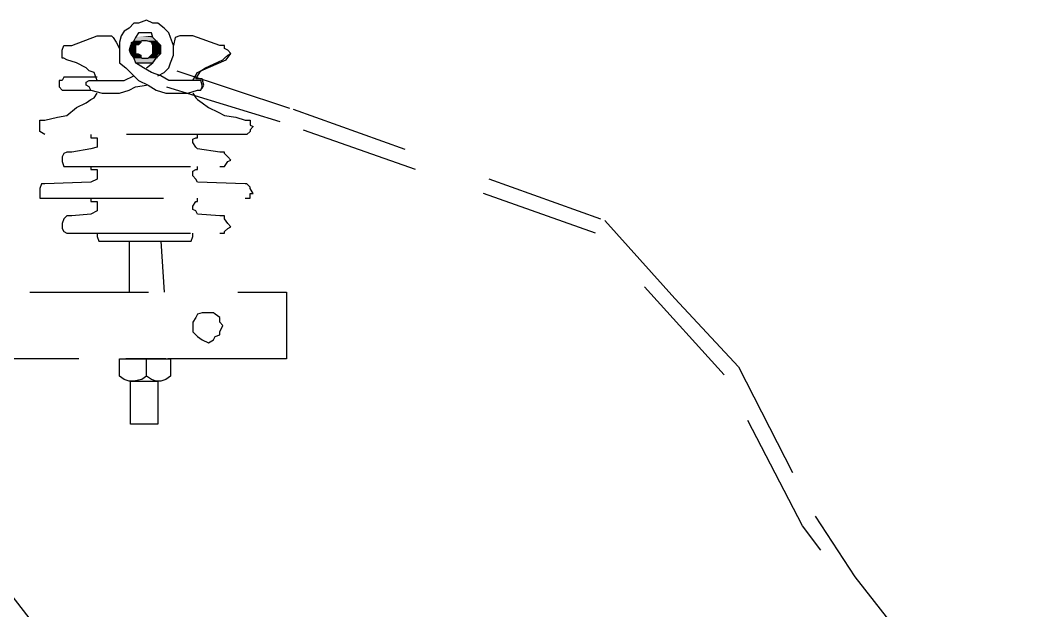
# Model space of a CAD drawing. Header units: metres. Extents: x 2999 to 3164, y 1641 to 1678.
# Drawn here: x 3130.144 to 3131.831, y 1670.72 to 1671.716 of the extents above; entities that cross this region are included whole.
import ezdxf

# ---------------------------------------------------------------- set-up
doc = ezdxf.new("R2010")
doc.units = ezdxf.units.M
doc.linetypes.add('CONTORNO_QUADRO_T', pattern=[0.35, 0.2, -0.15])
doc.layers.add('PDF29_Geometry', color=7, linetype='Continuous')
doc.layers.add('PDF29_Solid Fills', color=7, linetype='Continuous', true_color=0x939598)

msp = doc.modelspace()

# ---------------------------------------------------------------- linework, layer by layer
at = {"layer": 'PDF29_Geometry', "linetype": 'CONTORNO_QUADRO_T', "lineweight": 25}
for points in [[(3130.3759, 1671.6224), (3130.3866, 1671.6278), (3130.3947, 1671.6358), (3130.3973, 1671.6439), (3130.4027, 1671.6573), (3130.4027, 1671.6734), (3130.3973, 1671.6868), (3130.3947, 1671.6948), (3130.3866, 1671.7028), (3130.3759, 1671.7109), (3130.3679, 1671.7109), (3130.3571, 1671.7162), (3130.3437, 1671.7109), (3130.3357, 1671.7109), (3130.3276, 1671.7028), (3130.3196, 1671.6975), (3130.3142, 1671.6894), (3130.3116, 1671.6787), (3130.3116, 1671.6653), (3130.3116, 1671.6573), (3130.3116, 1671.6439), (3130.3223, 1671.6358), (3130.3303, 1671.6278), (3130.3437, 1671.6144), (3130.3598, 1671.6063), (3130.3732, 1671.5983), (3130.3893, 1671.5929), (3130.4268, 1671.5929), (3130.4429, 1671.5983), (3130.4483, 1671.5983), (3130.451, 1671.6037), (3130.451, 1671.6063), (3130.4483, 1671.6144), (3130.4429, 1671.6144), (3130.4402, 1671.6144), (3130.4241, 1671.6144), (3130.4054, 1671.6144), (3130.3947, 1671.6144), (3130.3813, 1671.6224), (3130.3652, 1671.6278), (3130.3518, 1671.6358), (3130.3384, 1671.6439)], [(3130.274, 1671.6197), (3130.2177, 1671.6197), (3130.2151, 1671.6144), (3130.2097, 1671.6144), (3130.2097, 1671.6117), (3130.2097, 1671.6063), (3130.2097, 1671.6037), (3130.2151, 1671.5983), (3130.2231, 1671.5983), (3130.2633, 1671.5983), (3130.2606, 1671.6037), (3130.2553, 1671.6063), (3130.2553, 1671.6117), (3130.2606, 1671.6144), (3130.2633, 1671.6144), (3130.274, 1671.6144), (3130.2687, 1671.6278), (3130.2606, 1671.6305), (3130.2553, 1671.6358), (3130.2392, 1671.6439), (3130.2231, 1671.6492), (3130.2177, 1671.6519), (3130.2151, 1671.6519), (3130.2151, 1671.6653), (3130.2177, 1671.6734), (3130.2231, 1671.6734), (3130.2311, 1671.6734), (3130.274, 1671.6894), (3130.2982, 1671.6894), (3130.3008, 1671.6868), (3130.3062, 1671.6787), (3130.3116, 1671.668)], [(3130.4349, 1671.6144), (3130.4429, 1671.6278), (3130.4483, 1671.6305), (3130.4563, 1671.6358), (3130.4858, 1671.6492), (3130.4885, 1671.6519), (3130.4938, 1671.6573), (3130.4992, 1671.66), (3130.4938, 1671.6653), (3130.4885, 1671.668), (3130.4885, 1671.6734), (3130.4804, 1671.6734), (3130.4349, 1671.6894), (3130.4134, 1671.6894), (3130.4054, 1671.6868), (3130.4027, 1671.6734)], [(3131.8315, 1668.1966), (3131.8315, 1668.218), (3131.8047, 1668.403), (3131.7886, 1668.529), (3131.7403, 1668.6898), (3131.6653, 1668.9552), (3131.5768, 1669.2179), (3131.5527, 1669.2876), (3131.424, 1669.5771), (3131.3865, 1669.6602), (3131.2444, 1669.8907), (3131.097, 1670.0569), (3131.038, 1670.0864), (3130.9254, 1670.1079), (3130.7887, 1670.1132), (3130.719, 1670.132), (3130.4376, 1670.3866), (3130.2204, 1670.6306), (3129.9363, 1670.9952), (3129.8022, 1671.1614), (3129.7352, 1671.2659), (3129.5878, 1671.6626)], [(3130.451, 1671.601), (3130.4536, 1671.6063), (3130.451, 1671.6171), (3130.4402, 1671.6171), (3130.4483, 1671.6305), (3130.4912, 1671.6492), (3130.4992, 1671.66)], [(3130.3571, 1671.6358), (3130.3679, 1671.6439)], [(3130.274, 1671.6144), (3130.2848, 1671.6144), (3130.3008, 1671.6144), (3130.3196, 1671.6144), (3130.3357, 1671.6224)], [(3130.4081, 1671.6305), (3130.6038, 1671.5661), (3131.1292, 1671.3785), (3131.2471, 1671.2471), (3131.3543, 1671.1319), (3131.483, 1670.8799), (3131.55, 1670.778), (3131.6975, 1670.5904)], [(3130.2633, 1671.5983), (3130.2821, 1671.5929), (3130.3116, 1671.5929), (3130.3276, 1671.5983), (3130.3384, 1671.6037), (3130.3571, 1671.6063)], [(3131.7055, 1670.5448), (3131.4616, 1670.8638), (3131.3302, 1671.1185), (3131.1131, 1671.357), (3130.8102, 1671.4643), (3130.5823, 1671.5447), (3130.3545, 1671.6144)], [(3130.4349, 1671.5929), (3130.4402, 1671.5849), (3130.4429, 1671.5822), (3130.451, 1671.5769), (3130.4617, 1671.5688), (3130.4778, 1671.5608), (3130.4885, 1671.5554), (3130.5072, 1671.5527), (3130.5233, 1671.5474), (3130.526, 1671.5474), (3130.5314, 1671.5474), (3130.5314, 1671.5393), (3130.5367, 1671.5366), (3130.5314, 1671.5313), (3130.5314, 1671.5286), (3130.526, 1671.5232), (3130.5233, 1671.5232), (3130.1856, 1671.5232), (3130.1775, 1671.5286), (3130.1775, 1671.5313), (3130.1775, 1671.5393), (3130.1775, 1671.5474), (3130.1802, 1671.5474), (3130.1856, 1671.5474), (3130.207, 1671.5527), (3130.2231, 1671.5554), (3130.2392, 1671.5688), (3130.2553, 1671.5769), (3130.2633, 1671.5822), (3130.2687, 1671.5849), (3130.274, 1671.5929)], [(3130.2633, 1671.5232), (3130.2633, 1671.5179), (3130.274, 1671.5179), (3130.274, 1671.5152), (3130.274, 1671.5098), (3130.274, 1671.5018), (3130.2633, 1671.4991), (3130.2311, 1671.4938), (3130.2231, 1671.4938), (3130.2177, 1671.4911), (3130.2151, 1671.4857), (3130.2151, 1671.4777), (3130.2177, 1671.4696), (3130.2231, 1671.4696), (3130.2311, 1671.4696), (3130.4804, 1671.4696), (3130.4885, 1671.4696), (3130.4938, 1671.4777), (3130.4992, 1671.4803), (3130.4938, 1671.4857), (3130.4885, 1671.4911), (3130.4885, 1671.4938), (3130.4804, 1671.4938), (3130.4429, 1671.4991), (3130.4402, 1671.5018), (3130.4349, 1671.5098), (3130.4349, 1671.5152), (3130.4402, 1671.5179), (3130.4429, 1671.5179), (3130.4429, 1671.5232)], [(3130.2633, 1671.4696), (3130.2633, 1671.4643), (3130.274, 1671.4643), (3130.274, 1671.4616), (3130.274, 1671.4562), (3130.274, 1671.4535), (3130.274, 1671.4482), (3130.2633, 1671.4428), (3130.1856, 1671.4401), (3130.1802, 1671.4401), (3130.1775, 1671.4321), (3130.1775, 1671.4187), (3130.1775, 1671.416), (3130.1856, 1671.416), (3130.5233, 1671.416), (3130.526, 1671.416), (3130.5314, 1671.416), (3130.5314, 1671.4241), (3130.5367, 1671.4241), (3130.5314, 1671.4321), (3130.5314, 1671.4348), (3130.526, 1671.4401), (3130.5233, 1671.4401), (3130.4429, 1671.4428), (3130.4402, 1671.4482), (3130.4349, 1671.4535), (3130.4349, 1671.4616), (3130.4402, 1671.4643), (3130.4429, 1671.4643), (3130.4429, 1671.4696)], [(3130.2633, 1671.416), (3130.2633, 1671.4107), (3130.274, 1671.4107), (3130.274, 1671.4026), (3130.274, 1671.3972), (3130.274, 1671.3946), (3130.2633, 1671.3892), (3130.2311, 1671.3865), (3130.2231, 1671.3865), (3130.2177, 1671.3812), (3130.2151, 1671.3731), (3130.2151, 1671.3651), (3130.2177, 1671.3597), (3130.2231, 1671.357), (3130.2311, 1671.357), (3130.4804, 1671.357), (3130.4885, 1671.357), (3130.4885, 1671.3597), (3130.4938, 1671.3651), (3130.4992, 1671.3678), (3130.4938, 1671.3731), (3130.4885, 1671.3812), (3130.4885, 1671.3865), (3130.4804, 1671.3865), (3130.4429, 1671.3892), (3130.4402, 1671.3946), (3130.4349, 1671.3972), (3130.4349, 1671.4026), (3130.4402, 1671.4107), (3130.4429, 1671.4107), (3130.4429, 1671.416)], [(3130.274, 1671.357), (3130.274, 1671.3517), (3130.2767, 1671.3436), (3130.2848, 1671.3436), (3130.4241, 1671.3436), (3130.4268, 1671.3436), (3130.4322, 1671.3436), (3130.4349, 1671.3517), (3130.4349, 1671.357)], [(3130.3276, 1671.3436), (3130.3276, 1671.2579)], [(3130.3357, 1671.3436), (3130.3732, 1671.3436)], [(3130.3813, 1671.3436), (3130.3866, 1671.2579)], [(3129.0302, 1670.1186), (3129.0302, 1671.1721), (3129.0302, 1671.1855), (3129.0356, 1671.1989), (3129.0383, 1671.2096), (3129.0463, 1671.2203), (3129.057, 1671.2284), (3129.0651, 1671.2391), (3129.0758, 1671.2471), (3129.0892, 1671.2471), (3129.1026, 1671.2525), (3129.1106, 1671.2579), (3130.593, 1671.2579), (3130.593, 1671.1453), (3129.1401, 1671.1453), (3129.1401, 1670.1481)], [(3130.3571, 1671.1158), (3130.3491, 1671.1104), (3130.3357, 1671.1077), (3130.3276, 1671.1077), (3130.3196, 1671.1104), (3130.3116, 1671.1158), (3130.3116, 1671.1453), (3130.3973, 1671.1453), (3130.3973, 1671.1158), (3130.3893, 1671.1104), (3130.3813, 1671.1077), (3130.3732, 1671.1077), (3130.3652, 1671.1104), (3130.3571, 1671.1158), (3130.3571, 1671.1453)], [(3130.3893, 1671.1453), (3130.3223, 1671.1453)], [(3130.3384, 1671.1453), (3130.3732, 1671.1453)]]:
    msp.add_lwpolyline(points, dxfattribs=at)
for points in [[(3130.3813, 1671.6653), (3130.3813, 1671.6734), (3130.3732, 1671.6814), (3130.3679, 1671.6868), (3130.3652, 1671.6948), (3130.3437, 1671.6948), (3130.3384, 1671.6868), (3130.3357, 1671.6814), (3130.3303, 1671.6734), (3130.3276, 1671.6653), (3130.3303, 1671.66), (3130.3357, 1671.6519), (3130.3384, 1671.6439), (3130.3437, 1671.6439), (3130.3652, 1671.6439), (3130.3679, 1671.6439), (3130.3732, 1671.6519), (3130.3813, 1671.66)], [(3130.3679, 1671.6653), (3130.3679, 1671.6734), (3130.3652, 1671.6787), (3130.3571, 1671.6814), (3130.3491, 1671.6814), (3130.3437, 1671.6787), (3130.3384, 1671.6734), (3130.3384, 1671.66), (3130.3437, 1671.6573), (3130.3491, 1671.6519), (3130.3598, 1671.6519), (3130.3679, 1671.66)], [(3130.4858, 1671.2016), (3130.4804, 1671.2069), (3130.4804, 1671.215), (3130.4724, 1671.2203), (3130.4697, 1671.223), (3130.451, 1671.223), (3130.4429, 1671.2203), (3130.4402, 1671.215), (3130.4349, 1671.2069), (3130.4349, 1671.1908), (3130.4402, 1671.1855), (3130.4429, 1671.1828), (3130.451, 1671.1774), (3130.4617, 1671.1721), (3130.4697, 1671.1774), (3130.4724, 1671.1828), (3130.4804, 1671.1855), (3130.4804, 1671.1908)], [(3130.3866, 1671.1453), (3130.3276, 1671.1453)], [(3130.3759, 1671.1077), (3130.3759, 1671.0354), (3130.3732, 1671.0354), (3130.3357, 1671.0354), (3130.3303, 1671.0354), (3130.3303, 1671.1077)]]:
    msp.add_lwpolyline(points, close=True, dxfattribs=at)
at = {"layer": 'PDF29_Solid Fills', "color": 7, "linetype": 'CONTORNO_QUADRO_T', "transparency": 33554559}
for points in [[(3130.3491, 1671.6894), (3130.3679, 1671.6868), (3130.3384, 1671.6868)], [(3130.3652, 1671.6894), (3130.3491, 1671.6894), (3130.3679, 1671.6868)], [(3130.3303, 1671.6734), (3130.3384, 1671.6653), (3130.3276, 1671.6653)], [(3130.3357, 1671.6814), (3130.3491, 1671.6787), (3130.3303, 1671.6787)], [(3130.3491, 1671.6787), (3130.3303, 1671.6787), (3130.3437, 1671.6734)], [(3130.3303, 1671.6787), (3130.3437, 1671.6734), (3130.3303, 1671.6734)], [(3130.3384, 1671.6734), (3130.3303, 1671.6734), (3130.3384, 1671.6653)], [(3130.3384, 1671.6868), (3130.3732, 1671.6814), (3130.3357, 1671.6814)], [(3130.3491, 1671.6814), (3130.3357, 1671.6814), (3130.3491, 1671.6787)], [(3130.3679, 1671.6868), (3130.3384, 1671.6868), (3130.3732, 1671.6814)], [(3130.3759, 1671.6814), (3130.3598, 1671.6814), (3130.3759, 1671.6787)], [(3130.3598, 1671.6814), (3130.3759, 1671.6787), (3130.3652, 1671.6787)], [(3130.3759, 1671.6787), (3130.3652, 1671.6787), (3130.3813, 1671.6734)], [(3130.3652, 1671.6787), (3130.3813, 1671.6734), (3130.3679, 1671.6734)], [(3130.3813, 1671.6734), (3130.3679, 1671.6734), (3130.3813, 1671.6653)], [(3130.3679, 1671.6734), (3130.3813, 1671.6653), (3130.3679, 1671.6653)], [(3130.3384, 1671.6653), (3130.3276, 1671.6653), (3130.3384, 1671.66)], [(3130.3276, 1671.6653), (3130.3384, 1671.66), (3130.3303, 1671.66)], [(3130.3437, 1671.66), (3130.3303, 1671.66), (3130.3491, 1671.6573)], [(3130.3303, 1671.66), (3130.3491, 1671.6573), (3130.3303, 1671.6573)], [(3130.3491, 1671.6573), (3130.3303, 1671.6573), (3130.3491, 1671.6519)], [(3130.3303, 1671.6573), (3130.3491, 1671.6519), (3130.3357, 1671.6519)], [(3130.3652, 1671.6573), (3130.3759, 1671.6519), (3130.3598, 1671.6519)], [(3130.3679, 1671.66), (3130.3759, 1671.6573), (3130.3652, 1671.6573)], [(3130.3759, 1671.6573), (3130.3652, 1671.6573), (3130.3759, 1671.6519)], [(3130.3813, 1671.6653), (3130.3679, 1671.6653), (3130.3813, 1671.66)], [(3130.3679, 1671.6653), (3130.3813, 1671.66), (3130.3679, 1671.66)], [(3130.3813, 1671.66), (3130.3679, 1671.66), (3130.3759, 1671.6573)], [(3130.3732, 1671.6519), (3130.3357, 1671.6519), (3130.3679, 1671.6439)], [(3130.3357, 1671.6519), (3130.3679, 1671.6439), (3130.3384, 1671.6439)]]:
    msp.add_solid(points, dxfattribs=at)

doc.saveas('drawing.dxf')
